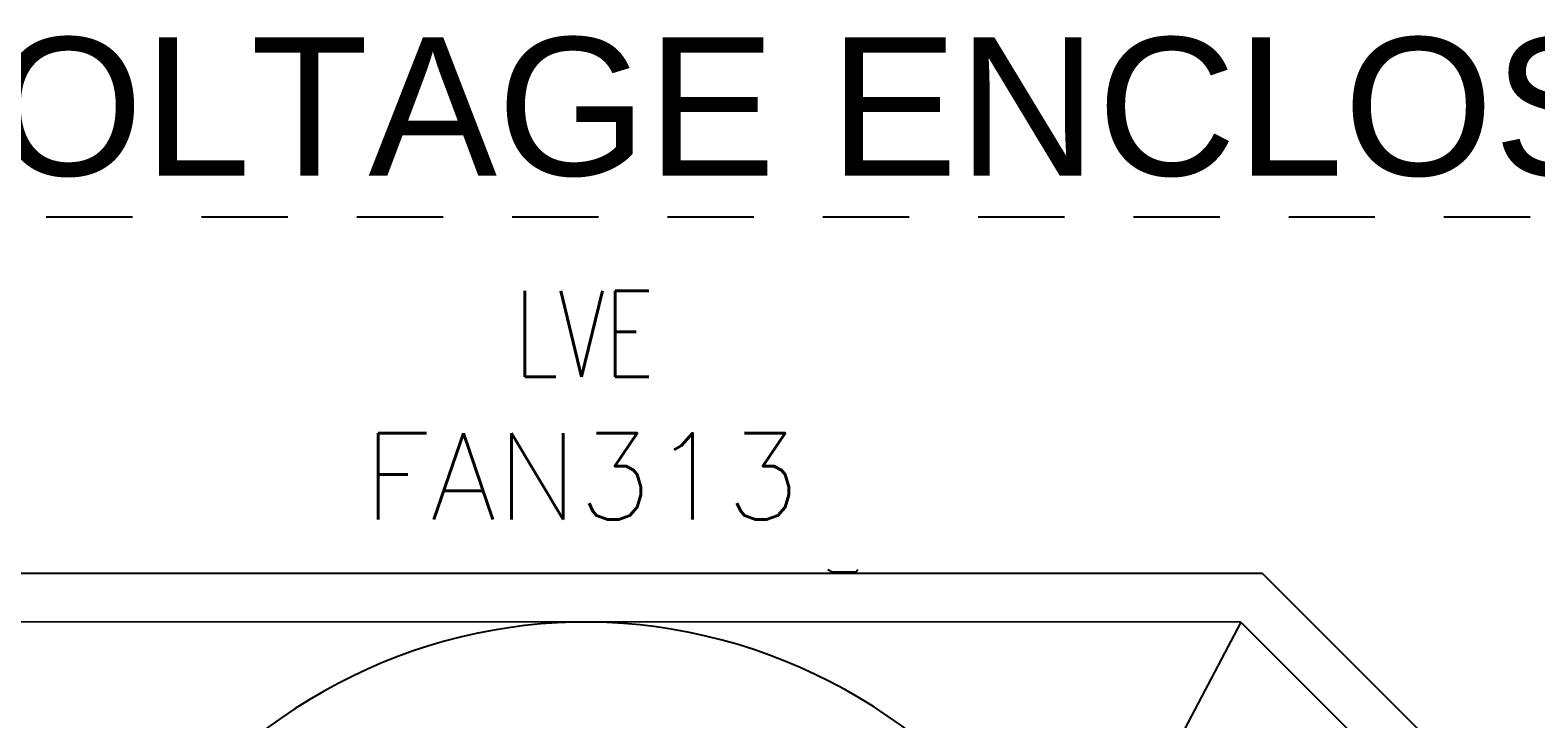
# Model space of a CAD drawing. Header units: inches. Extents: x 0 to 34.2, y 0 to 22.
# Drawn here: x 7.513 to 9.695, y 14.483 to 15.481 of the extents above; entities that cross this region are included whole.
import ezdxf
from ezdxf.enums import TextEntityAlignment as Align

# ---------------------------------------------------------------- set-up
doc = ezdxf.new("R2010")
doc.units = ezdxf.units.IN
doc.header["$MEASUREMENT"] = 0
doc.linetypes.add('HIDDEN2', pattern=[0.1875, 0.125, -0.0625])
for name, color, linetype in [('LOC', 8, 'Continuous'), ('LOCBOX', 3, 'HIDDEN2'), ('SYMS', 7, 'Continuous'), ('TAGS', 1, 'Continuous')]:
    doc.layers.add(name, color=color, linetype=linetype)
doc.styles.get("Standard").update_dxf_attribs({"font": 'arial.ttf'})
doc.styles.add('WD', font='romans.shx', dxfattribs={"height": 0.185})

# ---------------------------------------------------------------- blocks, each defined once
blk = doc.blocks.new('HDV1_FAN_001')
at = {"color": 7, "linetype": 'Continuous'}
for p, q in [((3.1099, 2.4755), (3.1098, 0.514)), ((3.039, 0.5448), (3.0391, 2.4446)), ((3.039, 0.5448), (2.5928, 0.7808)), ((3.039, 0.5448), (2.8124, 0.3183)), ((3.1098, 0.514), (2.8433, 0.2475))]:
    blk.add_line(p, q, dxfattribs=at)
at = {"color": 6, "linetype": 'Continuous'}
for p, q in [((3.115, 1.1434), (3.1119, 1.1371)), ((3.1119, 1.1371), (3.1119, 1.1029)), ((3.1119, 1.1029), (3.115, 1.0997))]:
    blk.add_line(p, q, dxfattribs=at)
at = {"color": 7, "linetype": 'Continuous'}
blk.add_ellipse((2.1774, 1.4888), major_axis=(0.8602, 0.0518), ratio=0.940486, start_param=-1.124311, end_param=0.755525, dxfattribs=at)
at = {"style": 'WD', "width": 0.7}
for tag, p in [('LOC', (1.875, 3.0625)), ('XREF', (3.4104, 2.0312)), ('INST', (3.3958, 1.875))]:
    blk.add_attdef(tag, text='', height=0.125, dxfattribs=at).set_placement(p, align=Align.CENTER)
at = {"style": 'WD'}
blk.add_attdef('TAG1', text='', height=0.125, dxfattribs=at).set_placement((1.875, 2.875), align=Align.CENTER)
for tag, p, flags in [('FAMILY', (3.2047, 2.4023), 9), ('X4TERM01', (0.6875, 2.125), 1), ('X4TERM02', (0.6875, 0.875), 1), ('X4TERM03', (0.8125, 0.5), 1)]:
    blk.add_attdef(tag, p, '', height=0.01, dxfattribs=dict(at, flags=flags))
at = {"style": 'WD', "flags": 9}
for tag, p in [('CAT', (3.2297, 2.3582)), ('MFG', (3.2278, 2.3387)), ('ASSYCODE', (3.23, 2.3214))]:
    blk.add_attdef(tag, text='', height=0.01, dxfattribs=at).set_placement(p, align=Align.CENTER)
at = {"style": 'WD', "width": 0.8}
for tag, p in [('TERM01', (0.625, 2.0312)), ('TERM02', (0.625, 0.7812))]:
    blk.add_attdef(tag, text='', height=0.125, dxfattribs=at).set_placement(p, align=Align.TOP_RIGHT)
at = {"style": 'WD', "width": 0.7}
for tag, p in [('DESC1', (3.25, 1.1562)), ('DESC2', (3.25, 1)), ('DESC3', (3.25, 0.8521))]:
    blk.add_attdef(tag, p, '', height=0.125, dxfattribs=at)
at = {"style": 'WD', "width": 0.8}
blk.add_attdef('TERM03', text='', height=0.125, dxfattribs=at).set_placement((0.875, 0.25), align=Align.TOP_CENTER)

msp = doc.modelspace()

# ---------------------------------------------------------------- linework, layer by layer
at = {"layer": 'LOCBOX'}
msp.add_lwpolyline([(6.4118, 15.2099), (11.3493, 15.2099), (11.3493, 11.2724), (6.4118, 11.2724)], close=True, dxfattribs=at)

# ---------------------------------------------------------------- block references
at = {"layer": 'SYMS'}
ref = msp.add_blockref('HDV1_FAN_001', (9.8125, 11.5841), dxfattribs=dict(at, rotation=90))
ref.add_attrib('TAG1', 'FAN313', dxfattribs={"layer": 'TAGS', "height": 0.125, "style": 'WD'}).set_placement((8.3125, 14.7716), align=Align.CENTER)
ref.add_attrib('LOC', 'LVE', dxfattribs={"layer": 'LOC', "height": 0.125, "style": 'WD', "width": 0.7}).set_placement((8.3162, 14.9781), align=Align.CENTER)

# ---------------------------------------------------------------- texts
at = {"layer": 'LOCBOX'}
msp.add_text('LOW VOLTAGE ENCLOSURE (LVE)', height=0.2, dxfattribs=at).set_placement((8.8806, 15.2099), align=Align.BOTTOM_CENTER)

doc.saveas('drawing.dxf')
